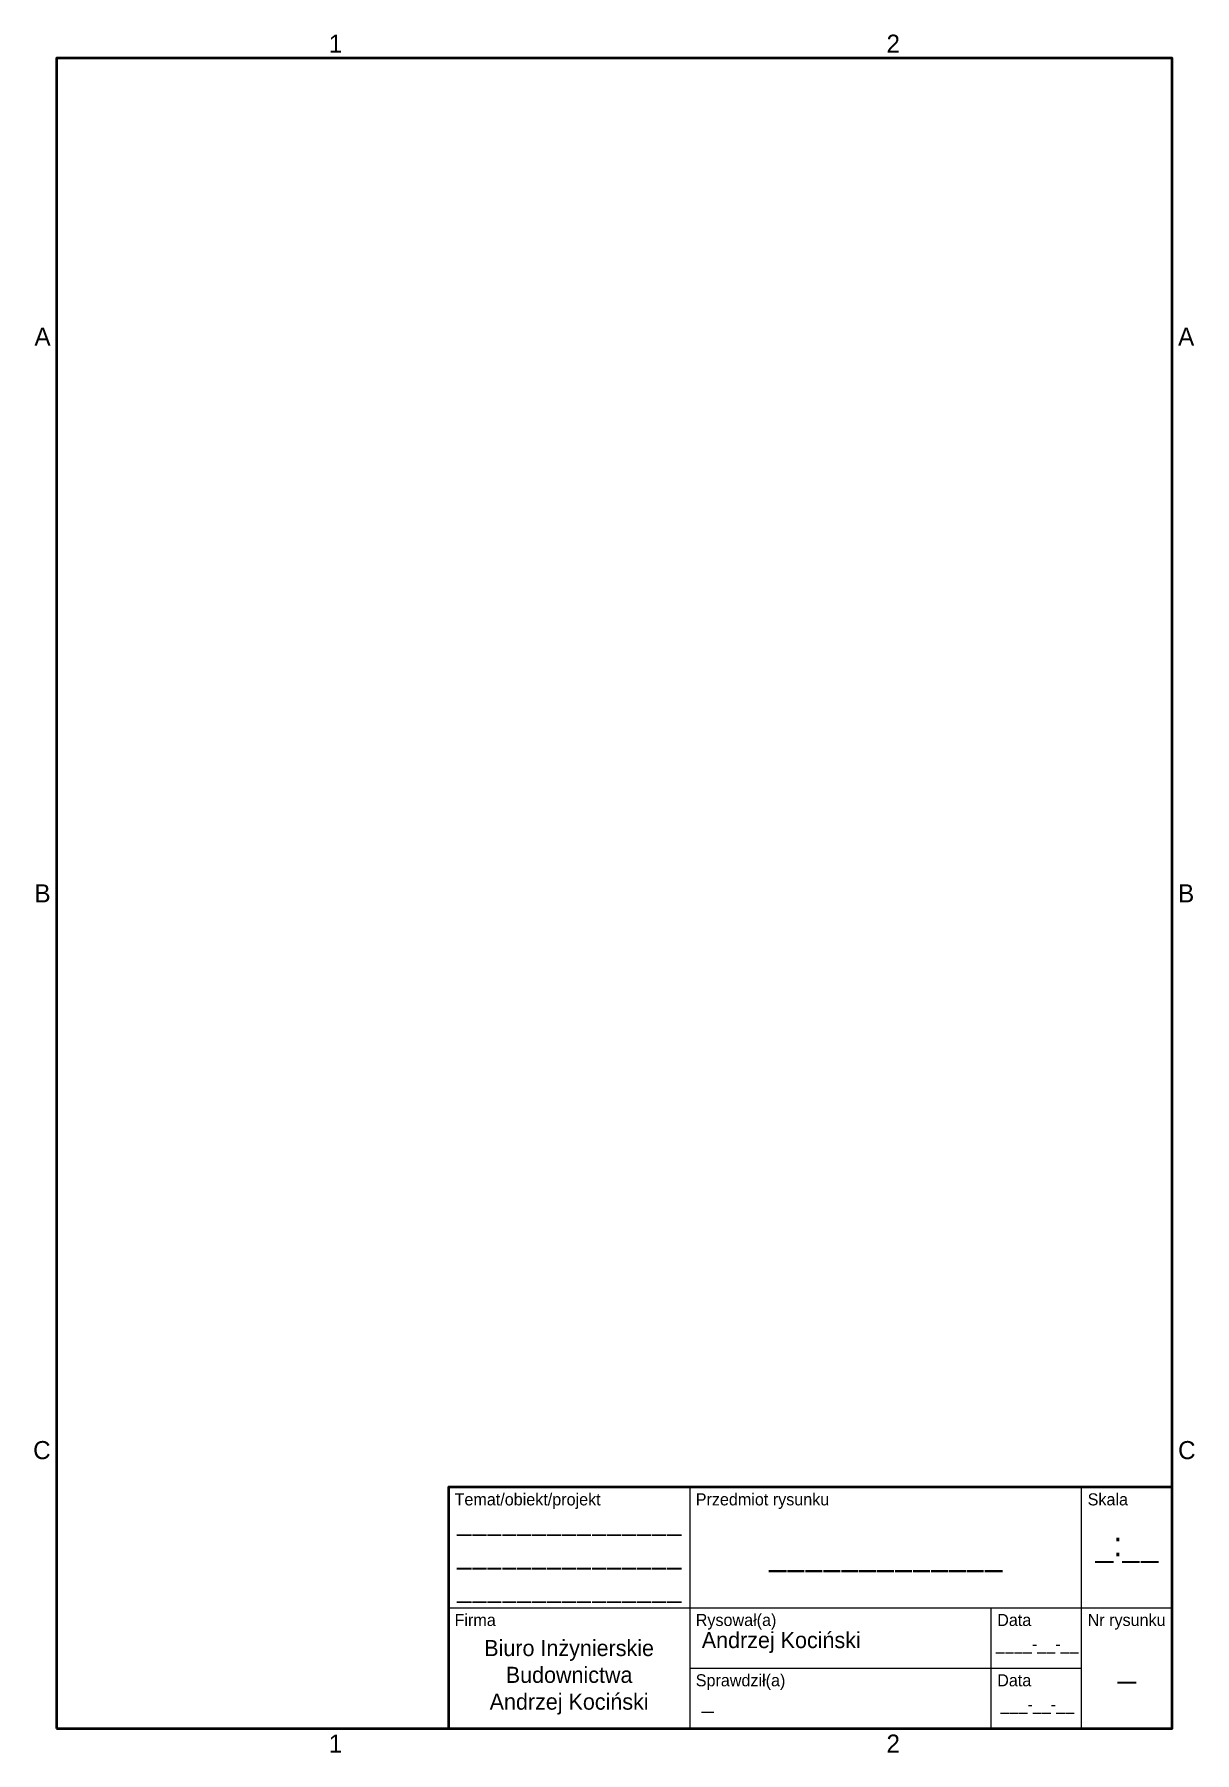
# Model space of a CAD drawing. Header units: millimetres. Extents: x 11 to 204, y 6 to 291.
import ezdxf
from ezdxf.enums import TextEntityAlignment as Align

# ---------------------------------------------------------------- set-up
doc = ezdxf.new("R2010")
doc.units = ezdxf.units.MM
doc.layers.add('ramka tabliczka', color=178, linetype='Continuous', lineweight=35, true_color=0x000000)
doc.styles.add('textstyle3', font='')
doc.styles.get('textstyle3').set_extended_font_data('Fira Sans Compressed')

msp = doc.modelspace()

# ---------------------------------------------------------------- linework, layer by layer
at = {"layer": 'ramka tabliczka', "lineweight": 18}
for p, q in [((120, 50), (120, 20)), ((185, 30), (185, 50)), ((80, 30), (120, 30)), ((120, 30), (165, 30)), ((165, 30), (185, 30)), ((170, 20), (170, 30)), ((185, 30), (200, 30)), ((185, 20), (185, 30)), ((120, 20), (120, 10)), ((120, 20), (165, 20)), ((165, 20), (185, 20)), ((170, 10), (170, 20)), ((185, 10), (185, 20))]:
    msp.add_line(p, q, dxfattribs=at)
at = {"layer": 'ramka tabliczka', "flags": 128}
msp.add_lwpolyline([(15, 10), (200, 10), (200, 287), (15, 287)], close=True, dxfattribs=at)
at = {"layer": 'ramka tabliczka', "lineweight": 35, "flags": 128}
msp.add_lwpolyline([(80, 10), (200, 10), (200, 50), (80, 50)], close=True, dxfattribs=at)

# ---------------------------------------------------------------- texts
at = {"layer": 'ramka tabliczka', "style": 'textstyle3'}
for s, p in [('1', (61.25, 287)), ('2', (153.75, 287))]:
    msp.add_text(s, height=3, dxfattribs=at).set_placement(p, align=Align.BOTTOM_CENTER)
for s, p in [('A', (14, 240.83)), ('B', (14, 148.5)), ('C', (14, 56.17))]:
    msp.add_text(s, height=3, dxfattribs=at).set_placement(p, align=Align.MIDDLE_RIGHT)
for s, p in [('A', (201, 240.83)), ('B', (201, 148.5)), ('C', (201, 56.17))]:
    msp.add_text(s, height=3, dxfattribs=at).set_placement(p, align=Align.MIDDLE_LEFT)
for s, p in [('Temat/obiekt/projekt', (81, 49)), ('Przedmiot rysunku', (121, 49)), ('Skala', (186, 49)), ('Firma', (81, 29)), ('Rysował(a)', (121, 29)), ('Data', (171, 29)), ('Nr rysunku', (186, 29)), ('Sprawdził(a)', (121, 19)), ('Data', (171, 19))]:
    msp.add_text(s, height=2, dxfattribs=at).set_placement(p, align=Align.TOP_LEFT)
for s, p in [('1', (61.25, 9)), ('2', (153.75, 9))]:
    msp.add_text(s, height=3, dxfattribs=at).set_placement(p, align=Align.TOP_CENTER)
for s, insert, char_height, attachment_point in [('\\H3.333;_______________\\P_______________\\P_______________', (100, 38.5), 5, 5), ('\\H4;_:__', (192.5, 40), 6, 5), ('\\H4;_____________', (152.5, 38.5), 6, 5), ('\\H2.667;Andrzej Kociński', (122, 26), 4, 1), ('\\H2.667;Biuro Inżynierskie\\PBudownictwa\\PAndrzej Kociński', (100, 18.5), 4, 5), ('\\H2;____-__-__', (177.65, 25), 3, 2), ('\\H4;_', (192.5, 20), 6, 5), ('\\H2.667;_', (122, 16), 4, 1), ('\\H2;___-__-__', (177.65, 15), 3, 2)]:
    msp.add_mtext(s, dxfattribs=dict(at, insert=insert, char_height=char_height, attachment_point=attachment_point))

doc.saveas('drawing.dxf')
